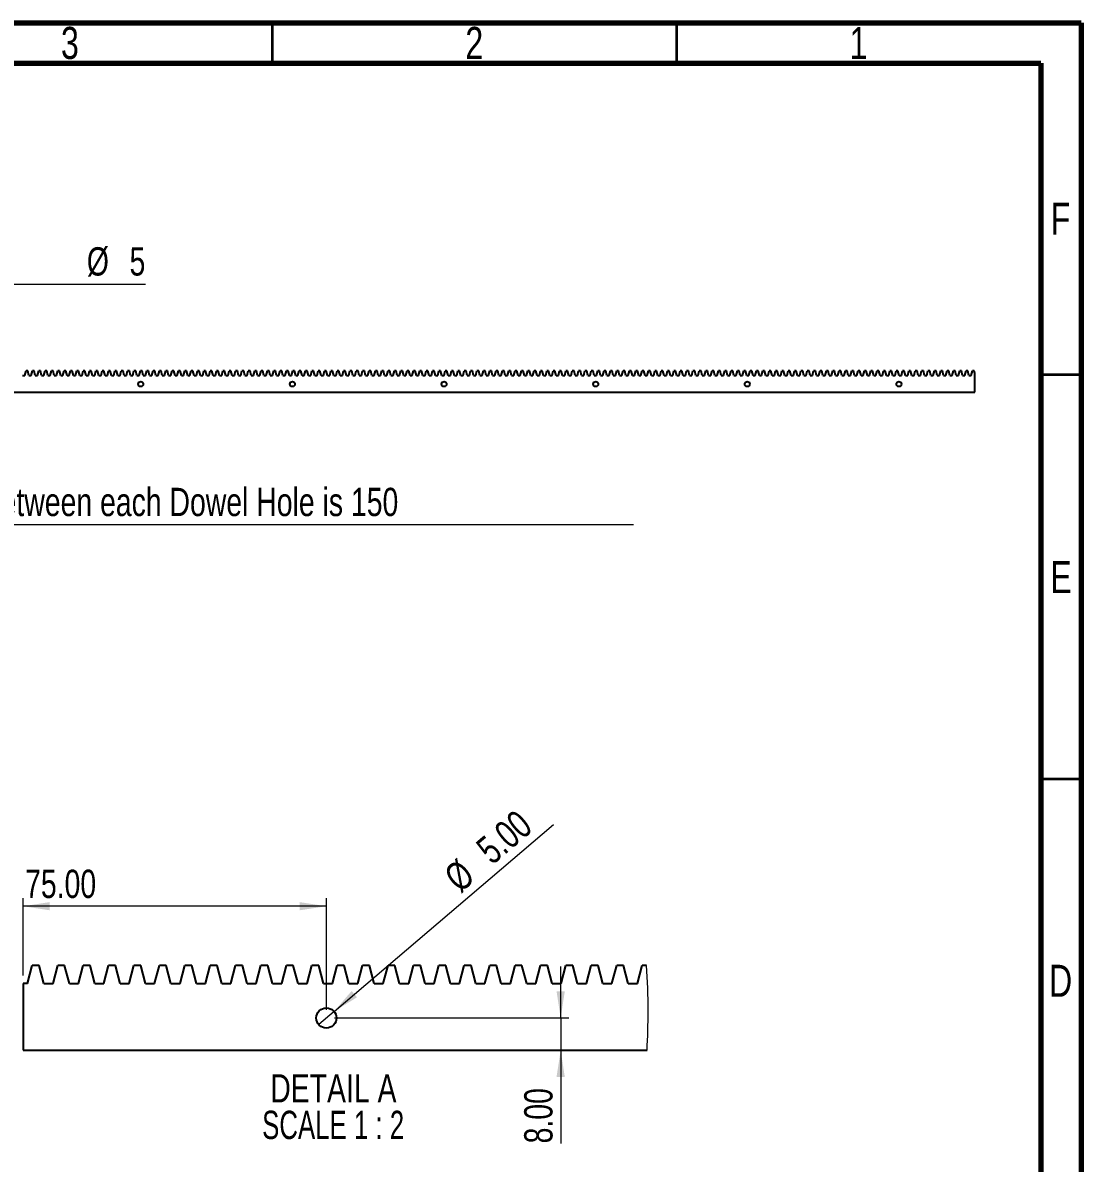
# Model space of a CAD drawing. Header units: millimetres. Extents: x 15 to 415, y 5 to 292.
# Drawn here: x 284.1 to 415, y 150.9 to 292 of the extents above; entities that cross this region are included whole.
import ezdxf

# ---------------------------------------------------------------- set-up
doc = ezdxf.new("R2010")
doc.units = ezdxf.units.MM
doc.styles.add('SLDTEXTSTYLE0', font='TXT', dxfattribs={"width": 0.75})
doc.styles.add('SLDTEXTSTYLE3', font='TXT', dxfattribs={"width": 0.697368})
doc.styles.add('SLDTEXTSTYLE4', font='TXT', dxfattribs={"width": 0.681818})
doc.dimstyles.new('SLDDIMSTYLE1', dxfattribs={"dimtxt": 3.5, "dimasz": 3.302, "dimexe": 0, "dimexo": 0.0625, "dimgap": 0.875, "dimtad": 1, "dimlfac": 2, "dimrnd": 1e-09, "dimzin": 4, "dimdsep": 46, "dimtxsty": 'SLDTEXTSTYLE0', "dimsah": 1, "dimcen": 0.09, "dimadec": 0, "dimazin": 1, "dimtfac": 1, "dimtofl": 0, "dimtmove": 0, "dimatfit": 3, "dimfxl": 0, "dimfrac": 2, "dimtolj": 1, "dimtzin": 12, "dimarcsym": 0})
doc.dimstyles.new('SLDDIMSTYLE2', dxfattribs={"dimtxt": 3.5, "dimasz": 3.302, "dimexe": 0, "dimexo": 0.0625, "dimgap": 0.875, "dimtad": 1, "dimlfac": 2, "dimrnd": 1e-09, "dimzin": 4, "dimdsep": 46, "dimtxsty": 'SLDTEXTSTYLE0', "dimsah": 1, "dimcen": 0.09, "dimadec": 0, "dimazin": 1, "dimtfac": 1, "dimtmove": 0, "dimatfit": 0, "dimfxl": 0, "dimfrac": 2, "dimtolj": 1, "dimtzin": 12, "dimarcsym": 0})
doc.dimstyles.new('SLDDIMSTYLE3', dxfattribs={"dimtxt": 3.5, "dimasz": 3.302, "dimexe": 0, "dimexo": 0.0625, "dimgap": 0.875, "dimtad": 1, "dimlfac": 2, "dimrnd": 1e-09, "dimzin": 4, "dimdsep": 46, "dimtxsty": 'SLDTEXTSTYLE0', "dimblk1": 'NONE', "dimsah": 1, "dimcen": 0, "dimadec": 0, "dimazin": 1, "dimtfac": 1, "dimtmove": 0, "dimatfit": 3, "dimldrblk": 'NONE', "dimfxl": 0, "dimfrac": 2, "dimtolj": 1, "dimtzin": 12, "dimarcsym": 0})

# ---------------------------------------------------------------- blocks, each defined once
blk = doc.blocks.new('SW_NOTE_0_2')
at = {"color": 0, "linetype": 'Continuous', "lineweight": 0}
blk.add_line((52.54, 0), (0, 0), dxfattribs=at)
at = {"color": 0, "linetype": 'Continuous', "lineweight": 0, "char_height": 3.5, "attachment_point": 1}
for s, insert, style in [('10 x Dowel Holes of', (0.47, 4.6), 'SLDTEXTSTYLE3'), ('%%c', (45.27, 4.6), 'SLDTEXTSTYLE0'), ('5', (50.55, 4.6), 'SLDTEXTSTYLE0')]:
    blk.add_mtext(s, dxfattribs=dict(at, insert=insert, style=style))
blk = doc.blocks.new('SW_NOTE_0_3')
at = {"color": 0, "linetype": 'Continuous', "lineweight": 0}
blk.add_line((95.27, 0), (0, 0), dxfattribs=at)
at = {"color": 0, "linetype": 'Continuous', "lineweight": 0, "insert": (0.43, 4.6), "char_height": 3.5, "attachment_point": 1, "style": 'SLDTEXTSTYLE0'}
blk.add_mtext('Distance between each Dowel Hole is 150', dxfattribs=at)
blk = doc.blocks.new('_D')
at = {"color": 7, "linetype": 'Continuous', "lineweight": 0}
for p, q in [((284.17, 174.16), (284.17, 183.73)), ((321.67, 169.91), (321.67, 183.73)), ((321.67, 182.73), (284.17, 182.73))]:
    blk.add_line(p, q, dxfattribs=at)
at = {"color": 7, "linetype": 'Continuous', "lineweight": 18}
for points in [[(284.17, 182.73), (287.47, 182.23), (287.47, 183.24)], [(321.67, 182.73), (318.37, 183.24), (318.37, 182.23)]]:
    blk.add_solid(points, dxfattribs=at)
at = {"color": 7, "linetype": 'Continuous', "lineweight": 18, "insert": (284.42, 187.25), "char_height": 3.5, "attachment_point": 1, "style": 'SLDTEXTSTYLE0'}
blk.add_mtext('75.00', dxfattribs=at)
blk = doc.blocks.new('_D_1')
at = {"color": 7, "linetype": 'Continuous', "lineweight": 0}
for p, q in [((350.64, 168.91), (350.64, 175.26)), ((322.67, 168.91), (351.64, 168.91)), ((350.64, 168.91), (350.64, 164.91)), ((350.64, 164.91), (350.64, 153.4))]:
    blk.add_line(p, q, dxfattribs=at)
at = {"color": 7, "linetype": 'Continuous', "lineweight": 18}
for points in [[(350.64, 168.91), (351.15, 172.21), (350.13, 172.21)], [(350.64, 164.91), (350.13, 161.61), (351.15, 161.61)]]:
    blk.add_solid(points, dxfattribs=at)
at = {"color": 7, "linetype": 'Continuous', "lineweight": 18, "insert": (346.13, 153.4), "char_height": 3.5, "attachment_point": 1, "rotation": 90, "style": 'SLDTEXTSTYLE0'}
blk.add_mtext('8.00', dxfattribs=at)
blk = doc.blocks.new('_D_2')
at = {"color": 7, "linetype": 'Continuous', "lineweight": 0}
for q in [(349.76, 192.82), (320.72, 168.1)]:
    blk.add_line((322.62, 169.72), q, dxfattribs=at)
at = {"color": 7, "linetype": 'Continuous', "lineweight": 18}
blk.add_solid([(322.62, 169.72), (325.46, 171.47), (324.8, 172.25)], dxfattribs=at)
at = {"color": 7, "linetype": 'Continuous', "lineweight": 18, "char_height": 3.5, "attachment_point": 1, "rotation": 40.4117, "style": 'SLDTEXTSTYLE0'}
for s, insert in [('5.00', (339.91, 190.42)), ('%%c', (335.93, 186.96))]:
    blk.add_mtext(s, dxfattribs=dict(at, insert=insert))
blk = doc.blocks.new('_None')
blk = doc.blocks.new('SW_NOTE_0_4')
at = {"color": 0, "linetype": 'Continuous', "lineweight": 0, "char_height": 3.5, "attachment_point": 2}
for s, insert, style in [('DETAIL A', (9.41, 4.51), 'SLDTEXTSTYLE0'), ('SCALE 1 : 2', (9.38, -0.01), 'SLDTEXTSTYLE4')]:
    blk.add_mtext(s, dxfattribs=dict(at, insert=insert, style=style))

msp = doc.modelspace()

# ---------------------------------------------------------------- linework, layer by layer
at = {"color": 7, "linetype": 'Continuous', "lineweight": 70}
for p, q in [((15, 292), (415, 292)), ((415, 292), (415, 5)), ((20, 287), (410, 287)), ((410, 287), (410, 10))]:
    msp.add_line(p, q, dxfattribs=at)
at = {"color": 7, "linetype": 'Continuous', "lineweight": 35}
for p, q in [((315, 287), (315, 292)), ((365, 287), (365, 292)), ((410, 248.5), (415, 248.5)), ((410, 198.5), (415, 198.5))]:
    msp.add_line(p, q, dxfattribs=at)
at = {"color": 7, "linetype": 'Continuous', "lineweight": 25}
for p, q in [((284.1041, 248.3805), (284.3854, 248.3805)), ((284.3854, 248.3805), (284.5309, 248.943)), ((284.744, 248.943), (284.5309, 248.943)), ((284.8895, 248.3805), (284.744, 248.943)), ((284.8895, 248.3805), (285.1708, 248.3805)), ((285.1708, 248.3805), (285.3163, 248.943)), ((285.5294, 248.943), (285.3163, 248.943)), ((285.6749, 248.3805), (285.5294, 248.943)), ((285.6749, 248.3805), (285.9562, 248.3805)), ((285.9562, 248.3805), (286.1017, 248.943)), ((286.3148, 248.943), (286.1017, 248.943)), ((286.4603, 248.3805), (286.3148, 248.943)), ((286.4603, 248.3805), (286.7416, 248.3805)), ((286.7416, 248.3805), (286.8871, 248.943)), ((287.1002, 248.943), (286.8871, 248.943)), ((287.2457, 248.3805), (287.1002, 248.943)), ((287.2457, 248.3805), (287.527, 248.3805)), ((287.527, 248.3805), (287.6725, 248.943)), ((287.8856, 248.943), (287.6725, 248.943)), ((288.0311, 248.3805), (287.8856, 248.943)), ((288.0311, 248.3805), (288.3124, 248.3805)), ((288.3124, 248.3805), (288.4579, 248.943)), ((288.671, 248.943), (288.4579, 248.943)), ((288.8165, 248.3805), (288.671, 248.943)), ((288.8165, 248.3805), (289.0978, 248.3805)), ((289.0978, 248.3805), (289.2433, 248.943)), ((289.4564, 248.943), (289.2433, 248.943)), ((289.6019, 248.3805), (289.4564, 248.943)), ((289.6019, 248.3805), (289.8832, 248.3805)), ((289.8832, 248.3805), (290.0287, 248.943)), ((290.2418, 248.943), (290.0287, 248.943)), ((290.3873, 248.3805), (290.2418, 248.943)), ((290.3873, 248.3805), (290.6686, 248.3805)), ((290.6686, 248.3805), (290.8141, 248.943)), ((291.0272, 248.943), (290.8141, 248.943)), ((291.1727, 248.3805), (291.0272, 248.943)), ((291.1727, 248.3805), (291.454, 248.3805)), ((291.454, 248.3805), (291.5995, 248.943)), ((291.8126, 248.943), (291.5995, 248.943)), ((291.9581, 248.3805), (291.8126, 248.943)), ((291.9581, 248.3805), (292.2394, 248.3805)), ((292.2394, 248.3805), (292.3849, 248.943)), ((292.598, 248.943), (292.3849, 248.943)), ((292.7435, 248.3805), (292.598, 248.943)), ((292.7435, 248.3805), (293.0248, 248.3805)), ((293.0248, 248.3805), (293.1703, 248.943)), ((293.3834, 248.943), (293.1703, 248.943)), ((293.5289, 248.3805), (293.3834, 248.943)), ((293.5289, 248.3805), (293.8102, 248.3805)), ((293.8102, 248.3805), (293.9557, 248.943)), ((294.1688, 248.943), (293.9557, 248.943)), ((294.3143, 248.3805), (294.1688, 248.943)), ((294.3143, 248.3805), (294.5956, 248.3805)), ((294.5956, 248.3805), (294.7411, 248.943)), ((294.9542, 248.943), (294.7411, 248.943)), ((295.0997, 248.3805), (294.9542, 248.943)), ((295.0997, 248.3805), (295.381, 248.3805)), ((295.381, 248.3805), (295.5265, 248.943)), ((295.7396, 248.943), (295.5265, 248.943)), ((295.8851, 248.3805), (295.7396, 248.943)), ((295.8851, 248.3805), (296.1664, 248.3805)), ((296.1664, 248.3805), (296.3119, 248.943)), ((296.525, 248.943), (296.3119, 248.943)), ((296.6705, 248.3805), (296.525, 248.943)), ((296.6705, 248.3805), (296.9518, 248.3805)), ((296.9518, 248.3805), (297.0973, 248.943)), ((297.3104, 248.943), (297.0973, 248.943)), ((297.4559, 248.3805), (297.3104, 248.943)), ((297.4559, 248.3805), (297.7372, 248.3805)), ((297.7372, 248.3805), (297.8826, 248.943)), ((298.0958, 248.943), (297.8826, 248.943)), ((298.2413, 248.3805), (298.0958, 248.943)), ((298.2413, 248.3805), (298.5226, 248.3805)), ((298.5226, 248.3805), (298.668, 248.943)), ((298.8812, 248.943), (298.668, 248.943)), ((299.0267, 248.3805), (298.8812, 248.943)), ((299.0267, 248.3805), (299.308, 248.3805)), ((299.308, 248.3805), (299.4534, 248.943)), ((299.6666, 248.943), (299.4534, 248.943)), ((299.8121, 248.3805), (299.6666, 248.943)), ((299.8121, 248.3805), (300.0934, 248.3805)), ((300.0934, 248.3805), (300.2388, 248.943)), ((300.452, 248.943), (300.2388, 248.943)), ((300.5975, 248.3805), (300.452, 248.943)), ((300.5975, 248.3805), (300.8788, 248.3805)), ((300.8788, 248.3805), (301.0242, 248.943)), ((301.2374, 248.943), (301.0242, 248.943)), ((301.3829, 248.3805), (301.2374, 248.943)), ((301.3829, 248.3805), (301.6642, 248.3805)), ((301.6642, 248.3805), (301.8096, 248.943)), ((302.0228, 248.943), (301.8096, 248.943)), ((302.1683, 248.3805), (302.0228, 248.943)), ((302.1683, 248.3805), (302.4496, 248.3805)), ((302.4496, 248.3805), (302.595, 248.943)), ((302.8082, 248.943), (302.595, 248.943)), ((302.9537, 248.3805), (302.8082, 248.943)), ((302.9537, 248.3805), (303.235, 248.3805)), ((303.235, 248.3805), (303.3804, 248.943)), ((303.5936, 248.943), (303.3804, 248.943)), ((303.739, 248.3805), (303.5936, 248.943)), ((303.739, 248.3805), (304.0204, 248.3805)), ((304.0204, 248.3805), (304.1658, 248.943)), ((304.379, 248.943), (304.1658, 248.943)), ((304.5244, 248.3805), (304.379, 248.943)), ((304.5244, 248.3805), (304.8058, 248.3805)), ((304.8058, 248.3805), (304.9512, 248.943)), ((305.1644, 248.943), (304.9512, 248.943)), ((305.3098, 248.3805), (305.1644, 248.943)), ((305.3098, 248.3805), (305.5912, 248.3805)), ((305.5912, 248.3805), (305.7366, 248.943)), ((305.9498, 248.943), (305.7366, 248.943)), ((306.0952, 248.3805), (305.9498, 248.943)), ((306.0952, 248.3805), (306.3766, 248.3805)), ((306.3766, 248.3805), (306.522, 248.943)), ((306.7352, 248.943), (306.522, 248.943)), ((306.8806, 248.3805), (306.7352, 248.943)), ((306.8806, 248.3805), (307.162, 248.3805)), ((307.162, 248.3805), (307.3074, 248.943)), ((307.5206, 248.943), (307.3074, 248.943)), ((307.666, 248.3805), (307.5206, 248.943)), ((307.666, 248.3805), (307.9474, 248.3805)), ((307.9474, 248.3805), (308.0928, 248.943)), ((308.306, 248.943), (308.0928, 248.943)), ((308.4514, 248.3805), (308.306, 248.943)), ((308.4514, 248.3805), (308.7328, 248.3805)), ((308.7328, 248.3805), (308.8782, 248.943)), ((309.0914, 248.943), (308.8782, 248.943)), ((309.2368, 248.3805), (309.0914, 248.943)), ((309.2368, 248.3805), (309.5181, 248.3805)), ((309.5181, 248.3805), (309.6636, 248.943)), ((309.8768, 248.943), (309.6636, 248.943)), ((310.0222, 248.3805), (309.8768, 248.943)), ((310.0222, 248.3805), (310.3035, 248.3805)), ((310.3035, 248.3805), (310.449, 248.943)), ((310.6622, 248.943), (310.449, 248.943)), ((310.8076, 248.3805), (310.6622, 248.943)), ((310.8076, 248.3805), (311.0889, 248.3805)), ((311.0889, 248.3805), (311.2344, 248.943)), ((311.4476, 248.943), (311.2344, 248.943)), ((311.593, 248.3805), (311.4476, 248.943)), ((311.593, 248.3805), (311.8743, 248.3805)), ((311.8743, 248.3805), (312.0198, 248.943)), ((312.233, 248.943), (312.0198, 248.943)), ((312.3784, 248.3805), (312.233, 248.943)), ((312.3784, 248.3805), (312.6597, 248.3805)), ((312.6597, 248.3805), (312.8052, 248.943)), ((313.0184, 248.943), (312.8052, 248.943)), ((313.1638, 248.3805), (313.0184, 248.943)), ((313.1638, 248.3805), (313.4451, 248.3805)), ((313.4451, 248.3805), (313.5906, 248.943)), ((313.8038, 248.943), (313.5906, 248.943)), ((313.9492, 248.3805), (313.8038, 248.943)), ((313.9492, 248.3805), (314.2305, 248.3805)), ((314.2305, 248.3805), (314.376, 248.943)), ((314.5892, 248.943), (314.376, 248.943)), ((314.7346, 248.3805), (314.5892, 248.943)), ((314.7346, 248.3805), (315.0159, 248.3805)), ((315.0159, 248.3805), (315.1614, 248.943)), ((315.3745, 248.943), (315.1614, 248.943)), ((315.52, 248.3805), (315.3745, 248.943)), ((315.52, 248.3805), (315.8013, 248.3805)), ((315.8013, 248.3805), (315.9468, 248.943)), ((316.1599, 248.943), (315.9468, 248.943)), ((316.3054, 248.3805), (316.1599, 248.943)), ((316.3054, 248.3805), (316.5867, 248.3805)), ((316.5867, 248.3805), (316.7322, 248.943)), ((316.9453, 248.943), (316.7322, 248.943)), ((317.0908, 248.3805), (316.9453, 248.943)), ((317.0908, 248.3805), (317.3721, 248.3805)), ((317.3721, 248.3805), (317.5176, 248.943)), ((317.7307, 248.943), (317.5176, 248.943)), ((317.8762, 248.3805), (317.7307, 248.943)), ((317.8762, 248.3805), (318.1575, 248.3805)), ((318.1575, 248.3805), (318.303, 248.943)), ((318.5161, 248.943), (318.303, 248.943)), ((318.6616, 248.3805), (318.5161, 248.943)), ((318.6616, 248.3805), (318.9429, 248.3805)), ((318.9429, 248.3805), (319.0884, 248.943)), ((319.3015, 248.943), (319.0884, 248.943)), ((319.447, 248.3805), (319.3015, 248.943)), ((319.447, 248.3805), (319.7283, 248.3805)), ((319.7283, 248.3805), (319.8738, 248.943)), ((320.0869, 248.943), (319.8738, 248.943)), ((320.2324, 248.3805), (320.0869, 248.943)), ((320.2324, 248.3805), (320.5137, 248.3805)), ((320.5137, 248.3805), (320.6592, 248.943)), ((320.8723, 248.943), (320.6592, 248.943)), ((321.0178, 248.3805), (320.8723, 248.943)), ((321.0178, 248.3805), (321.2991, 248.3805)), ((321.2991, 248.3805), (321.4446, 248.943)), ((321.6577, 248.943), (321.4446, 248.943)), ((321.8032, 248.3805), (321.6577, 248.943)), ((321.8032, 248.3805), (322.0845, 248.3805)), ((322.0845, 248.3805), (322.23, 248.943)), ((322.4431, 248.943), (322.23, 248.943)), ((322.5886, 248.3805), (322.4431, 248.943)), ((322.5886, 248.3805), (322.8699, 248.3805)), ((322.8699, 248.3805), (323.0154, 248.943)), ((323.2285, 248.943), (323.0154, 248.943)), ((323.374, 248.3805), (323.2285, 248.943)), ((323.374, 248.3805), (323.6553, 248.3805)), ((323.6553, 248.3805), (323.8008, 248.943)), ((324.0139, 248.943), (323.8008, 248.943)), ((324.1594, 248.3805), (324.0139, 248.943)), ((324.1594, 248.3805), (324.4407, 248.3805)), ((324.4407, 248.3805), (324.5862, 248.943)), ((324.7993, 248.943), (324.5862, 248.943)), ((324.9448, 248.3805), (324.7993, 248.943)), ((324.9448, 248.3805), (325.2261, 248.3805)), ((325.2261, 248.3805), (325.3716, 248.943)), ((325.5847, 248.943), (325.3716, 248.943)), ((325.7302, 248.3805), (325.5847, 248.943)), ((325.7302, 248.3805), (326.0115, 248.3805)), ((326.0115, 248.3805), (326.157, 248.943)), ((326.3701, 248.943), (326.157, 248.943)), ((326.5156, 248.3805), (326.3701, 248.943)), ((326.5156, 248.3805), (326.7969, 248.3805)), ((326.7969, 248.3805), (326.9424, 248.943)), ((327.1555, 248.943), (326.9424, 248.943)), ((327.301, 248.3805), (327.1555, 248.943)), ((327.301, 248.3805), (327.5823, 248.3805)), ((327.5823, 248.3805), (327.7278, 248.943)), ((327.9409, 248.943), (327.7278, 248.943)), ((328.0864, 248.3805), (327.9409, 248.943)), ((328.0864, 248.3805), (328.3677, 248.3805)), ((328.3677, 248.3805), (328.5132, 248.943)), ((328.7263, 248.943), (328.5132, 248.943)), ((328.8718, 248.3805), (328.7263, 248.943)), ((328.8718, 248.3805), (329.1531, 248.3805)), ((329.1531, 248.3805), (329.2986, 248.943)), ((329.5117, 248.943), (329.2986, 248.943)), ((329.6572, 248.3805), (329.5117, 248.943)), ((329.6572, 248.3805), (329.9385, 248.3805)), ((329.9385, 248.3805), (330.084, 248.943)), ((330.2971, 248.943), (330.084, 248.943)), ((330.4426, 248.3805), (330.2971, 248.943)), ((330.4426, 248.3805), (330.7239, 248.3805)), ((330.7239, 248.3805), (330.8694, 248.943)), ((331.0825, 248.943), (330.8694, 248.943)), ((331.228, 248.3805), (331.0825, 248.943)), ((331.228, 248.3805), (331.5093, 248.3805)), ((331.5093, 248.3805), (331.6548, 248.943)), ((331.8679, 248.943), (331.6548, 248.943)), ((332.0134, 248.3805), (331.8679, 248.943)), ((332.0134, 248.3805), (332.2947, 248.3805)), ((332.2947, 248.3805), (332.4402, 248.943)), ((332.6533, 248.943), (332.4402, 248.943)), ((332.7988, 248.3805), (332.6533, 248.943)), ((332.7988, 248.3805), (333.0801, 248.3805)), ((333.0801, 248.3805), (333.2256, 248.943)), ((333.4387, 248.943), (333.2256, 248.943)), ((333.5842, 248.3805), (333.4387, 248.943)), ((333.5842, 248.3805), (333.8655, 248.3805)), ((333.8655, 248.3805), (334.011, 248.943)), ((334.2241, 248.943), (334.011, 248.943)), ((334.3696, 248.3805), (334.2241, 248.943)), ((334.3696, 248.3805), (334.6509, 248.3805)), ((334.6509, 248.3805), (334.7964, 248.943)), ((335.0095, 248.943), (334.7964, 248.943)), ((335.155, 248.3805), (335.0095, 248.943)), ((335.155, 248.3805), (335.4363, 248.3805)), ((335.4363, 248.3805), (335.5818, 248.943)), ((335.7949, 248.943), (335.5818, 248.943)), ((335.9404, 248.3805), (335.7949, 248.943)), ((335.9404, 248.3805), (336.2217, 248.3805)), ((336.2217, 248.3805), (336.3672, 248.943)), ((336.5803, 248.943), (336.3672, 248.943)), ((336.7258, 248.3805), (336.5803, 248.943)), ((336.7258, 248.3805), (337.0071, 248.3805)), ((337.0071, 248.3805), (337.1526, 248.943)), ((337.3657, 248.943), (337.1526, 248.943)), ((337.5112, 248.3805), (337.3657, 248.943)), ((337.5112, 248.3805), (337.7925, 248.3805)), ((337.7925, 248.3805), (337.938, 248.943)), ((338.1511, 248.943), (337.938, 248.943)), ((338.2966, 248.3805), (338.1511, 248.943)), ((338.2966, 248.3805), (338.5779, 248.3805)), ((338.5779, 248.3805), (338.7234, 248.943)), ((338.9365, 248.943), (338.7234, 248.943)), ((339.082, 248.3805), (338.9365, 248.943)), ((339.082, 248.3805), (339.3633, 248.3805)), ((339.3633, 248.3805), (339.5088, 248.943)), ((339.7219, 248.943), (339.5088, 248.943)), ((339.8674, 248.3805), (339.7219, 248.943)), ((339.8674, 248.3805), (340.1487, 248.3805)), ((340.1487, 248.3805), (340.2941, 248.943)), ((340.5073, 248.943), (340.2941, 248.943)), ((340.6528, 248.3805), (340.5073, 248.943)), ((340.6528, 248.3805), (340.9341, 248.3805)), ((340.9341, 248.3805), (341.0795, 248.943)), ((341.2927, 248.943), (341.0795, 248.943)), ((341.4382, 248.3805), (341.2927, 248.943)), ((341.4382, 248.3805), (341.7195, 248.3805)), ((341.7195, 248.3805), (341.8649, 248.943)), ((342.0781, 248.943), (341.8649, 248.943)), ((342.2236, 248.3805), (342.0781, 248.943)), ((342.2236, 248.3805), (342.5049, 248.3805)), ((342.5049, 248.3805), (342.6503, 248.943)), ((342.8635, 248.943), (342.6503, 248.943)), ((343.009, 248.3805), (342.8635, 248.943)), ((343.009, 248.3805), (343.2903, 248.3805)), ((343.2903, 248.3805), (343.4357, 248.943)), ((343.6489, 248.943), (343.4357, 248.943)), ((343.7944, 248.3805), (343.6489, 248.943)), ((343.7944, 248.3805), (344.0757, 248.3805)), ((344.0757, 248.3805), (344.2211, 248.943)), ((344.4343, 248.943), (344.2211, 248.943)), ((344.5798, 248.3805), (344.4343, 248.943)), ((344.5798, 248.3805), (344.8611, 248.3805)), ((344.8611, 248.3805), (345.0065, 248.943)), ((345.2197, 248.943), (345.0065, 248.943)), ((345.3652, 248.3805), (345.2197, 248.943)), ((345.3652, 248.3805), (345.6465, 248.3805)), ((345.6465, 248.3805), (345.7919, 248.943)), ((346.0051, 248.943), (345.7919, 248.943)), ((346.1505, 248.3805), (346.0051, 248.943)), ((346.1505, 248.3805), (346.4319, 248.3805)), ((346.4319, 248.3805), (346.5773, 248.943)), ((346.7905, 248.943), (346.5773, 248.943)), ((346.9359, 248.3805), (346.7905, 248.943)), ((346.9359, 248.3805), (347.2173, 248.3805)), ((347.2173, 248.3805), (347.3627, 248.943)), ((347.5759, 248.943), (347.3627, 248.943)), ((347.7213, 248.3805), (347.5759, 248.943)), ((347.7213, 248.3805), (348.0027, 248.3805)), ((348.0027, 248.3805), (348.1481, 248.943)), ((348.3613, 248.943), (348.1481, 248.943)), ((348.5067, 248.3805), (348.3613, 248.943)), ((348.5067, 248.3805), (348.7881, 248.3805)), ((348.7881, 248.3805), (348.9335, 248.943)), ((349.1467, 248.943), (348.9335, 248.943)), ((349.2921, 248.3805), (349.1467, 248.943)), ((349.2921, 248.3805), (349.5735, 248.3805)), ((349.5735, 248.3805), (349.7189, 248.943)), ((349.9321, 248.943), (349.7189, 248.943)), ((350.0775, 248.3805), (349.9321, 248.943)), ((350.0775, 248.3805), (350.3589, 248.3805)), ((350.3589, 248.3805), (350.5043, 248.943)), ((350.7175, 248.943), (350.5043, 248.943)), ((350.8629, 248.3805), (350.7175, 248.943)), ((350.8629, 248.3805), (351.1443, 248.3805)), ((351.1443, 248.3805), (351.2897, 248.943)), ((351.5029, 248.943), (351.2897, 248.943)), ((351.6483, 248.3805), (351.5029, 248.943)), ((351.6483, 248.3805), (351.9296, 248.3805)), ((351.9296, 248.3805), (352.0751, 248.943)), ((352.2883, 248.943), (352.0751, 248.943)), ((352.4337, 248.3805), (352.2883, 248.943)), ((352.4337, 248.3805), (352.715, 248.3805)), ((352.715, 248.3805), (352.8605, 248.943)), ((353.0737, 248.943), (352.8605, 248.943)), ((353.2191, 248.3805), (353.0737, 248.943)), ((353.2191, 248.3805), (353.5004, 248.3805)), ((353.5004, 248.3805), (353.6459, 248.943)), ((353.8591, 248.943), (353.6459, 248.943)), ((354.0045, 248.3805), (353.8591, 248.943)), ((354.0045, 248.3805), (354.2858, 248.3805)), ((354.2858, 248.3805), (354.4313, 248.943)), ((354.6445, 248.943), (354.4313, 248.943)), ((354.7899, 248.3805), (354.6445, 248.943)), ((354.7899, 248.3805), (355.0712, 248.3805)), ((355.0712, 248.3805), (355.2167, 248.943)), ((355.4299, 248.943), (355.2167, 248.943)), ((355.5753, 248.3805), (355.4299, 248.943)), ((355.5753, 248.3805), (355.8566, 248.3805)), ((355.8566, 248.3805), (356.0021, 248.943)), ((356.2153, 248.943), (356.0021, 248.943)), ((356.3607, 248.3805), (356.2153, 248.943)), ((356.3607, 248.3805), (356.642, 248.3805)), ((356.642, 248.3805), (356.7875, 248.943)), ((357.0007, 248.943), (356.7875, 248.943)), ((357.1461, 248.3805), (357.0007, 248.943)), ((357.1461, 248.3805), (357.4274, 248.3805)), ((357.4274, 248.3805), (357.5729, 248.943)), ((357.786, 248.943), (357.5729, 248.943)), ((357.9315, 248.3805), (357.786, 248.943)), ((357.9315, 248.3805), (358.2128, 248.3805)), ((358.2128, 248.3805), (358.3583, 248.943)), ((358.5714, 248.943), (358.3583, 248.943)), ((358.7169, 248.3805), (358.5714, 248.943)), ((358.7169, 248.3805), (358.9982, 248.3805)), ((358.9982, 248.3805), (359.1437, 248.943)), ((359.3568, 248.943), (359.1437, 248.943)), ((359.5023, 248.3805), (359.3568, 248.943)), ((359.5023, 248.3805), (359.7836, 248.3805)), ((359.7836, 248.3805), (359.9291, 248.943)), ((360.1422, 248.943), (359.9291, 248.943)), ((360.2877, 248.3805), (360.1422, 248.943)), ((360.2877, 248.3805), (360.569, 248.3805)), ((360.569, 248.3805), (360.7145, 248.943)), ((360.9276, 248.943), (360.7145, 248.943)), ((361.0731, 248.3805), (360.9276, 248.943)), ((361.0731, 248.3805), (361.3544, 248.3805)), ((361.3544, 248.3805), (361.4999, 248.943)), ((361.713, 248.943), (361.4999, 248.943)), ((361.8585, 248.3805), (361.713, 248.943)), ((361.8585, 248.3805), (362.1398, 248.3805)), ((362.1398, 248.3805), (362.2853, 248.943)), ((362.4984, 248.943), (362.2853, 248.943)), ((362.6439, 248.3805), (362.4984, 248.943)), ((362.6439, 248.3805), (362.9252, 248.3805)), ((362.9252, 248.3805), (363.0707, 248.943)), ((363.2838, 248.943), (363.0707, 248.943)), ((363.4293, 248.3805), (363.2838, 248.943)), ((363.4293, 248.3805), (363.7106, 248.3805)), ((363.7106, 248.3805), (363.8561, 248.943)), ((364.0692, 248.943), (363.8561, 248.943)), ((364.2147, 248.3805), (364.0692, 248.943)), ((364.2147, 248.3805), (364.496, 248.3805)), ((364.496, 248.3805), (364.6415, 248.943)), ((364.8546, 248.943), (364.6415, 248.943)), ((365.0001, 248.3805), (364.8546, 248.943)), ((365.0001, 248.3805), (365.2814, 248.3805)), ((365.2814, 248.3805), (365.4269, 248.943)), ((365.64, 248.943), (365.4269, 248.943)), ((365.7855, 248.3805), (365.64, 248.943)), ((365.7855, 248.3805), (366.0668, 248.3805)), ((366.0668, 248.3805), (366.2123, 248.943)), ((366.4254, 248.943), (366.2123, 248.943)), ((366.5709, 248.3805), (366.4254, 248.943)), ((366.5709, 248.3805), (366.8522, 248.3805)), ((366.8522, 248.3805), (366.9977, 248.943)), ((367.2108, 248.943), (366.9977, 248.943)), ((367.3563, 248.3805), (367.2108, 248.943)), ((367.3563, 248.3805), (367.6376, 248.3805)), ((367.6376, 248.3805), (367.7831, 248.943)), ((367.9962, 248.943), (367.7831, 248.943)), ((368.1417, 248.3805), (367.9962, 248.943)), ((368.1417, 248.3805), (368.423, 248.3805)), ((368.423, 248.3805), (368.5685, 248.943)), ((368.7816, 248.943), (368.5685, 248.943)), ((368.9271, 248.3805), (368.7816, 248.943)), ((368.9271, 248.3805), (369.2084, 248.3805)), ((369.2084, 248.3805), (369.3539, 248.943)), ((369.567, 248.943), (369.3539, 248.943)), ((369.7125, 248.3805), (369.567, 248.943)), ((369.7125, 248.3805), (369.9938, 248.3805)), ((369.9938, 248.3805), (370.1393, 248.943)), ((370.3524, 248.943), (370.1393, 248.943)), ((370.4979, 248.3805), (370.3524, 248.943)), ((370.4979, 248.3805), (370.7792, 248.3805)), ((370.7792, 248.3805), (370.9247, 248.943)), ((371.1378, 248.943), (370.9247, 248.943)), ((371.2833, 248.3805), (371.1378, 248.943)), ((371.2833, 248.3805), (371.5646, 248.3805)), ((371.5646, 248.3805), (371.7101, 248.943)), ((371.9232, 248.943), (371.7101, 248.943)), ((372.0687, 248.3805), (371.9232, 248.943)), ((372.0687, 248.3805), (372.35, 248.3805)), ((372.35, 248.3805), (372.4955, 248.943)), ((372.7086, 248.943), (372.4955, 248.943)), ((372.8541, 248.3805), (372.7086, 248.943)), ((372.8541, 248.3805), (373.1354, 248.3805)), ((373.1354, 248.3805), (373.2809, 248.943)), ((373.494, 248.943), (373.2809, 248.943)), ((373.6395, 248.3805), (373.494, 248.943)), ((373.6395, 248.3805), (373.9208, 248.3805)), ((373.9208, 248.3805), (374.0663, 248.943)), ((374.2794, 248.943), (374.0663, 248.943)), ((374.4249, 248.3805), (374.2794, 248.943)), ((374.4249, 248.3805), (374.7062, 248.3805)), ((374.7062, 248.3805), (374.8517, 248.943)), ((375.0648, 248.943), (374.8517, 248.943)), ((375.2103, 248.3805), (375.0648, 248.943)), ((375.2103, 248.3805), (375.4916, 248.3805)), ((375.4916, 248.3805), (375.6371, 248.943)), ((375.8502, 248.943), (375.6371, 248.943)), ((375.9957, 248.3805), (375.8502, 248.943)), ((375.9957, 248.3805), (376.277, 248.3805)), ((376.277, 248.3805), (376.4225, 248.943)), ((376.6356, 248.943), (376.4225, 248.943)), ((376.7811, 248.3805), (376.6356, 248.943)), ((376.7811, 248.3805), (377.0624, 248.3805)), ((377.0624, 248.3805), (377.2079, 248.943)), ((377.421, 248.943), (377.2079, 248.943)), ((377.5665, 248.3805), (377.421, 248.943)), ((377.5665, 248.3805), (377.8478, 248.3805)), ((377.8478, 248.3805), (377.9933, 248.943)), ((378.2064, 248.943), (377.9933, 248.943)), ((378.3519, 248.3805), (378.2064, 248.943)), ((378.3519, 248.3805), (378.6332, 248.3805)), ((378.6332, 248.3805), (378.7787, 248.943)), ((378.9918, 248.943), (378.7787, 248.943)), ((379.1373, 248.3805), (378.9918, 248.943)), ((379.1373, 248.3805), (379.4186, 248.3805)), ((379.4186, 248.3805), (379.5641, 248.943)), ((379.7772, 248.943), (379.5641, 248.943)), ((379.9227, 248.3805), (379.7772, 248.943)), ((379.9227, 248.3805), (380.204, 248.3805)), ((380.204, 248.3805), (380.3495, 248.943)), ((380.5626, 248.943), (380.3495, 248.943)), ((380.7081, 248.3805), (380.5626, 248.943)), ((380.7081, 248.3805), (380.9894, 248.3805)), ((380.9894, 248.3805), (381.1349, 248.943)), ((381.348, 248.943), (381.1349, 248.943)), ((381.4935, 248.3805), (381.348, 248.943)), ((381.4935, 248.3805), (381.7748, 248.3805)), ((381.7748, 248.3805), (381.9203, 248.943)), ((382.1334, 248.943), (381.9203, 248.943)), ((382.2789, 248.3805), (382.1334, 248.943)), ((382.2789, 248.3805), (382.5602, 248.3805)), ((382.5602, 248.3805), (382.7056, 248.943)), ((382.9188, 248.943), (382.7056, 248.943)), ((383.0643, 248.3805), (382.9188, 248.943)), ((383.0643, 248.3805), (383.3456, 248.3805)), ((383.3456, 248.3805), (383.491, 248.943)), ((383.7042, 248.943), (383.491, 248.943)), ((383.8497, 248.3805), (383.7042, 248.943)), ((383.8497, 248.3805), (384.131, 248.3805)), ((384.131, 248.3805), (384.2764, 248.943)), ((384.4896, 248.943), (384.2764, 248.943)), ((384.6351, 248.3805), (384.4896, 248.943)), ((384.6351, 248.3805), (384.9164, 248.3805)), ((384.9164, 248.3805), (385.0618, 248.943)), ((385.275, 248.943), (385.0618, 248.943)), ((385.4205, 248.3805), (385.275, 248.943)), ((385.4205, 248.3805), (385.7018, 248.3805)), ((385.7018, 248.3805), (385.8472, 248.943)), ((386.0604, 248.943), (385.8472, 248.943)), ((386.2059, 248.3805), (386.0604, 248.943)), ((386.2059, 248.3805), (386.4872, 248.3805)), ((386.4872, 248.3805), (386.6326, 248.943)), ((386.8458, 248.943), (386.6326, 248.943)), ((386.9913, 248.3805), (386.8458, 248.943)), ((386.9913, 248.3805), (387.2726, 248.3805)), ((387.2726, 248.3805), (387.418, 248.943)), ((387.6312, 248.943), (387.418, 248.943)), ((387.7767, 248.3805), (387.6312, 248.943)), ((387.7767, 248.3805), (388.058, 248.3805)), ((388.058, 248.3805), (388.2034, 248.943)), ((388.4166, 248.943), (388.2034, 248.943)), ((388.562, 248.3805), (388.4166, 248.943)), ((388.562, 248.3805), (388.8434, 248.3805)), ((388.8434, 248.3805), (388.9888, 248.943)), ((389.202, 248.943), (388.9888, 248.943)), ((389.3474, 248.3805), (389.202, 248.943)), ((389.3474, 248.3805), (389.6288, 248.3805)), ((389.6288, 248.3805), (389.7742, 248.943)), ((389.9874, 248.943), (389.7742, 248.943)), ((390.1328, 248.3805), (389.9874, 248.943)), ((390.1328, 248.3805), (390.4142, 248.3805)), ((390.4142, 248.3805), (390.5596, 248.943)), ((390.7728, 248.943), (390.5596, 248.943)), ((390.9182, 248.3805), (390.7728, 248.943)), ((390.9182, 248.3805), (391.1996, 248.3805)), ((391.1996, 248.3805), (391.345, 248.943)), ((391.5582, 248.943), (391.345, 248.943)), ((391.7036, 248.3805), (391.5582, 248.943)), ((391.7036, 248.3805), (391.985, 248.3805)), ((391.985, 248.3805), (392.1304, 248.943)), ((392.3436, 248.943), (392.1304, 248.943)), ((392.489, 248.3805), (392.3436, 248.943)), ((392.489, 248.3805), (392.7704, 248.3805)), ((392.7704, 248.3805), (392.9158, 248.943)), ((393.129, 248.943), (392.9158, 248.943)), ((393.2744, 248.3805), (393.129, 248.943)), ((393.2744, 248.3805), (393.5558, 248.3805)), ((393.5558, 248.3805), (393.7012, 248.943)), ((393.9144, 248.943), (393.7012, 248.943)), ((394.0598, 248.3805), (393.9144, 248.943)), ((394.0598, 248.3805), (394.3411, 248.3805)), ((394.3411, 248.3805), (394.4866, 248.943)), ((394.6998, 248.943), (394.4866, 248.943)), ((394.8452, 248.3805), (394.6998, 248.943)), ((394.8452, 248.3805), (395.1265, 248.3805)), ((395.1265, 248.3805), (395.272, 248.943)), ((395.4852, 248.943), (395.272, 248.943)), ((395.6306, 248.3805), (395.4852, 248.943)), ((395.6306, 248.3805), (395.9119, 248.3805)), ((395.9119, 248.3805), (396.0574, 248.943)), ((396.2706, 248.943), (396.0574, 248.943)), ((396.416, 248.3805), (396.2706, 248.943)), ((396.416, 248.3805), (396.6973, 248.3805)), ((396.6973, 248.3805), (396.8428, 248.943)), ((397.056, 248.943), (396.8428, 248.943)), ((397.2014, 248.3805), (397.056, 248.943)), ((397.2014, 248.3805), (397.4827, 248.3805)), ((397.4827, 248.3805), (397.6282, 248.943)), ((397.8414, 248.943), (397.6282, 248.943)), ((397.9868, 248.3805), (397.8414, 248.943)), ((397.9868, 248.3805), (398.2681, 248.3805)), ((398.2681, 248.3805), (398.4136, 248.943)), ((398.6268, 248.943), (398.4136, 248.943)), ((398.7722, 248.3805), (398.6268, 248.943)), ((398.7722, 248.3805), (399.0535, 248.3805)), ((399.0535, 248.3805), (399.199, 248.943)), ((399.4122, 248.943), (399.199, 248.943)), ((399.5576, 248.3805), (399.4122, 248.943)), ((399.5576, 248.3805), (399.8389, 248.3805)), ((399.8389, 248.3805), (399.9844, 248.943)), ((400.1975, 248.943), (399.9844, 248.943)), ((400.343, 248.3805), (400.1975, 248.943)), ((400.343, 248.3805), (400.6243, 248.3805)), ((400.6243, 248.3805), (400.7698, 248.943)), ((400.9829, 248.943), (400.7698, 248.943)), ((401.1284, 248.3805), (400.9829, 248.943)), ((401.1284, 248.3805), (401.4097, 248.3805)), ((401.4097, 248.3805), (401.5552, 248.943)), ((401.7683, 248.943), (401.5552, 248.943)), ((401.8443, 248.6493), (401.7683, 248.943)), ((401.8443, 246.318), (401.8443, 248.6493)), ((214.3443, 246.318), (401.8443, 246.318)), ((284.7301, 173.1575), (285.312, 175.4075)), ((286.1646, 175.4075), (285.312, 175.4075)), ((286.7464, 173.1575), (286.1646, 175.4075)), ((287.8717, 173.1575), (288.4536, 175.4075)), ((289.3061, 175.4075), (288.4536, 175.4075)), ((289.888, 173.1575), (289.3061, 175.4075)), ((291.0133, 173.1575), (291.5952, 175.4075)), ((292.4478, 175.4075), (291.5952, 175.4075)), ((293.0296, 173.1575), (292.4478, 175.4075)), ((294.1549, 173.1575), (294.7368, 175.4075)), ((295.5893, 175.4075), (294.7368, 175.4075)), ((296.1712, 173.1575), (295.5893, 175.4075)), ((297.2965, 173.1575), (297.8784, 175.4075)), ((298.7309, 175.4075), (297.8784, 175.4075)), ((299.3128, 173.1575), (298.7309, 175.4075)), ((300.4381, 173.1575), (301.0199, 175.4075)), ((301.8725, 175.4075), (301.0199, 175.4075)), ((302.4544, 173.1575), (301.8725, 175.4075)), ((303.5797, 173.1575), (304.1616, 175.4075)), ((305.0141, 175.4075), (304.1616, 175.4075)), ((305.596, 173.1575), (305.0141, 175.4075)), ((306.7212, 173.1575), (307.3031, 175.4075)), ((308.1557, 175.4075), (307.3031, 175.4075)), ((308.7376, 173.1575), (308.1557, 175.4075)), ((309.8629, 173.1575), (310.4447, 175.4075)), ((311.2973, 175.4075), (310.4447, 175.4075)), ((311.8792, 173.1575), (311.2973, 175.4075)), ((313.0044, 173.1575), (313.5863, 175.4075)), ((314.4389, 175.4075), (313.5863, 175.4075)), ((315.0208, 173.1575), (314.4389, 175.4075)), ((316.146, 173.1575), (316.7279, 175.4075)), ((317.5805, 175.4075), (316.7279, 175.4075)), ((318.1624, 173.1575), (317.5805, 175.4075)), ((319.2876, 173.1575), (319.8695, 175.4075)), ((320.7221, 175.4075), (319.8695, 175.4075)), ((321.304, 173.1575), (320.7221, 175.4075)), ((322.4292, 173.1575), (323.0111, 175.4075)), ((323.8637, 175.4075), (323.0111, 175.4075)), ((324.4456, 173.1575), (323.8637, 175.4075)), ((325.5708, 173.1575), (326.1527, 175.4075)), ((327.0053, 175.4075), (326.1527, 175.4075)), ((327.5871, 173.1575), (327.0053, 175.4075)), ((328.7124, 173.1575), (329.2943, 175.4075)), ((330.1469, 175.4075), (329.2943, 175.4075)), ((330.7287, 173.1575), (330.1469, 175.4075)), ((331.854, 173.1575), (332.4359, 175.4075)), ((333.2884, 175.4075), (332.4359, 175.4075)), ((333.8703, 173.1575), (333.2884, 175.4075)), ((334.9956, 173.1575), (335.5775, 175.4075)), ((336.4301, 175.4075), (335.5775, 175.4075)), ((337.0119, 173.1575), (336.4301, 175.4075)), ((338.1372, 173.1575), (338.7191, 175.4075)), ((339.5716, 175.4075), (338.7191, 175.4075)), ((340.1535, 173.1575), (339.5716, 175.4075)), ((341.2788, 173.1575), (341.8607, 175.4075)), ((342.7132, 175.4075), (341.8607, 175.4075)), ((343.2951, 173.1575), (342.7132, 175.4075)), ((344.4204, 173.1575), (345.0022, 175.4075)), ((345.8548, 175.4075), (345.0022, 175.4075)), ((346.4367, 173.1575), (345.8548, 175.4075)), ((347.562, 173.1575), (348.1439, 175.4075)), ((348.9964, 175.4075), (348.1439, 175.4075)), ((349.5783, 173.1575), (348.9964, 175.4075)), ((350.7035, 173.1575), (351.2854, 175.4075)), ((352.138, 175.4075), (351.2854, 175.4075)), ((352.7199, 173.1575), (352.138, 175.4075)), ((353.8452, 173.1575), (354.427, 175.4075)), ((355.2796, 175.4075), (354.427, 175.4075)), ((355.8615, 173.1575), (355.2796, 175.4075)), ((356.9867, 173.1575), (357.5686, 175.4075)), ((358.4212, 175.4075), (357.5686, 175.4075)), ((359.0031, 173.1575), (358.4212, 175.4075)), ((360.1283, 173.1575), (360.7102, 175.4075)), ((361.2672, 175.4075), (360.7102, 175.4075)), ((284.7301, 173.1575), (284.1675, 173.1575)), ((284.1675, 173.1575), (284.1675, 164.9075)), ((286.7464, 173.1575), (287.8717, 173.1575)), ((289.888, 173.1575), (291.0133, 173.1575)), ((293.0296, 173.1575), (294.1549, 173.1575)), ((296.1712, 173.1575), (297.2965, 173.1575)), ((299.3128, 173.1575), (300.4381, 173.1575)), ((302.4544, 173.1575), (303.5797, 173.1575)), ((305.596, 173.1575), (306.7212, 173.1575)), ((308.7376, 173.1575), (309.8629, 173.1575)), ((311.8792, 173.1575), (313.0044, 173.1575)), ((315.0208, 173.1575), (316.146, 173.1575)), ((318.1624, 173.1575), (319.2876, 173.1575)), ((321.304, 173.1575), (322.4292, 173.1575)), ((324.4456, 173.1575), (325.5708, 173.1575)), ((327.5871, 173.1575), (328.7124, 173.1575)), ((330.7287, 173.1575), (331.854, 173.1575)), ((333.8703, 173.1575), (334.9956, 173.1575)), ((337.0119, 173.1575), (338.1372, 173.1575)), ((340.1535, 173.1575), (341.2788, 173.1575)), ((343.2951, 173.1575), (344.4204, 173.1575)), ((346.4367, 173.1575), (347.562, 173.1575)), ((349.5783, 173.1575), (350.7035, 173.1575)), ((352.7199, 173.1575), (353.8452, 173.1575)), ((355.8615, 173.1575), (356.9867, 173.1575)), ((359.0031, 173.1575), (360.1283, 173.1575)), ((284.1675, 164.9075), (361.3146, 164.9075))]:
    msp.add_line(p, q, dxfattribs=at)
for centre, radius in [((298.7193, 247.318), 0.3125), ((317.4693, 247.318), 0.3125), ((336.2193, 247.318), 0.3125), ((354.9693, 247.318), 0.3125), ((373.7193, 247.318), 0.3125), ((392.4693, 247.318), 0.3125), ((321.6675, 168.9075), 1.25)]:
    msp.add_circle(centre, radius, dxfattribs=at)
at = {"color": 7, "linetype": 'Continuous', "lineweight": 18}
for centre, radius, start, end in [((275.748, 169.7714), 85.7046, 359.999728, 3.770583), ((275.716, 169.7714), 85.7367, 356.747863, 359.999783)]:
    msp.add_arc(centre, radius, start, end, dxfattribs=at)

# ---------------------------------------------------------------- block references
at = {"color": 7, "linetype": 'Continuous', "lineweight": 0}
for name, p in [('SW_NOTE_0_2', (246.7833, 259.6399)), ('SW_NOTE_0_3', (264.3771, 229.8857)), ('SW_NOTE_0_4', (313.1267, 157.4461))]:
    msp.add_blockref(name, p, dxfattribs=at)

# ---------------------------------------------------------------- texts
at = {"color": 7, "linetype": 'Continuous', "lineweight": 0, "char_height": 3.9687, "attachment_point": 2, "style": 'SLDTEXTSTYLE0'}
for s, insert in [('3', (289.96, 291.4938)), ('2', (339.96, 291.4938)), ('1', (387.46, 291.4938)), ('F', (412.4577, 269.7438)), ('E', (412.5078, 225.4291)), ('D', (412.4527, 175.4938))]:
    msp.add_mtext(s, dxfattribs=dict(at, insert=insert))

# ---------------------------------------------------------------- dimensions: what is measured, and where the dimension line sits
at = {"color": 7, "linetype": 'Continuous', "lineweight": 18}
dim = msp.add_diameter_dim_2p(p1=(320.7157, 168.0972), p2=(322.6192, 169.7179), dimstyle='SLDDIMSTYLE3', dxfattribs=at)
dim.commit()
dim.dimension.update_dxf_attribs({"geometry": '_D_2', "text_midpoint": (344.4009, 188.2632), "dimtype": 163})
dim = msp.add_linear_dim(base=(284.1675, 182.7337), p1=(321.6675, 168.9075), p2=(284.1675, 173.1575), dimstyle='SLDDIMSTYLE1', dxfattribs=at)
dim.commit()
dim.dimension.update_dxf_attribs({"geometry": '_D', "text_midpoint": (290.2405, 182.7337), "dimtype": 160})
dim = msp.add_linear_dim(base=(350.6392, 164.9075), p1=(321.6675, 168.9075), p2=(361.3146, 164.9075), angle=90, dimstyle='SLDDIMSTYLE2', dxfattribs=at)
dim.commit()
dim.dimension.update_dxf_attribs({"geometry": '_D_1', "text_midpoint": (350.6392, 157.922), "dimtype": 160})

doc.saveas('drawing.dxf')
